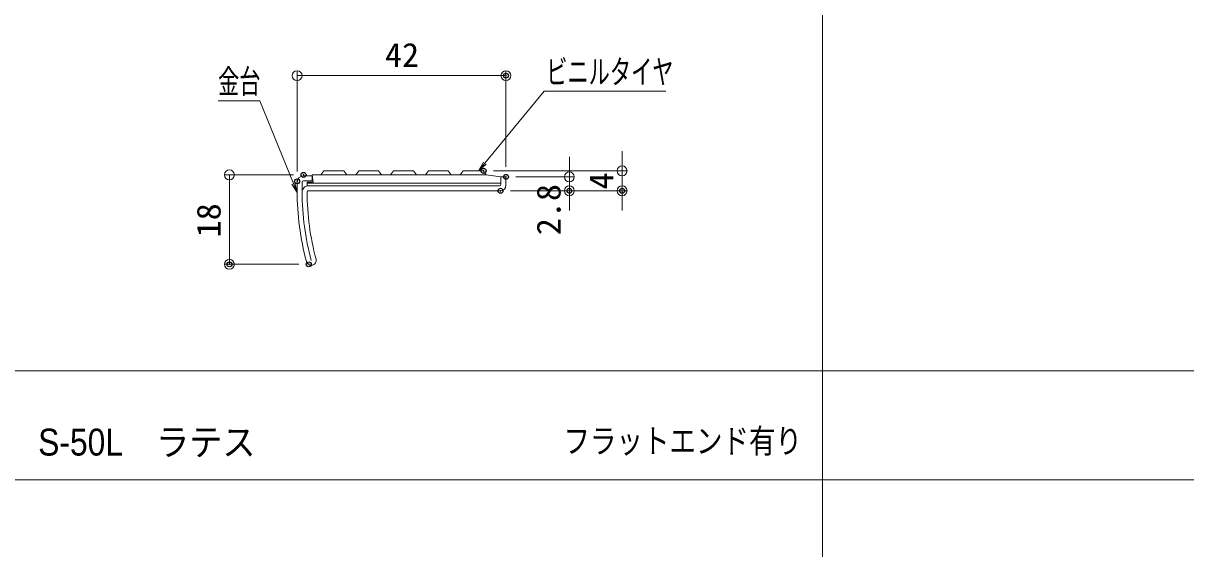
# Model space of a CAD drawing. Units: millimetres, scale not verified. Extents: x -400 to 400, y -277 to 277.
# Drawn here: x -67.5 to 166.3, y -128.8 to -23.1 of the extents above; entities that cross this region are included whole.
import ezdxf
from ezdxf.enums import TextEntityAlignment as Align

# ---------------------------------------------------------------- set-up
doc = ezdxf.new("R2010")
doc.units = ezdxf.units.MM
doc.header["$LTSCALE"] = 2
doc.header["$PDMODE"] = 32
doc.header["$PDSIZE"] = 1
doc.layers.add('0-0_moji', color=2, linetype='Continuous')
doc.layers.add('0-5_Defpoints', color=7, linetype='Continuous')
for name, color, linetype, lineweight in [('0-1_zumenwaku', 6, 'Continuous', 9), ('0-2_1', 3, 'Continuous', 9), ('0-3_2', 4, 'Continuous', 9), ('0-4_0', 1, 'Continuous', 9), ('0-9_6文字', 2, 'Continuous', 9)]:
    doc.layers.add(name, color=color, linetype=linetype, lineweight=lineweight)
doc.styles.add('ＭＳ ゴシック', font='')
doc.styles.add('ＭＳ Ｐゴシック', font='')
doc.styles.get('ＭＳ ゴシック').set_extended_font_data('MS Gothic')
doc.styles.get('ＭＳ Ｐゴシック').set_extended_font_data('MS PGothic')

# ---------------------------------------------------------------- blocks, each defined once
blk = doc.blocks.new('_Origin')
at = {"layer": '0-4_0'}
blk.add_line((0, 0), (-2, 0), dxfattribs=at)
blk.add_circle((0, 0), 1, dxfattribs=at)
blk = doc.blocks.new('MLeader10')
at = {"layer": '0-9_6文字', "color": 1}
blk.add_line((37.967, -36.747), (61.701, -36.747), dxfattribs=at)
at = {"layer": '0-9_6文字'}
blk.add_line((25.566, -51.45), (24.037, -52.782), dxfattribs=at)
at = {"layer": '0-9_6文字', "color": 1}
blk.add_lwpolyline([(25.308, -51.239), (37.247, -36.747), (37.967, -36.747)], dxfattribs=at)
at = {"layer": '0-9_6文字'}
blk.add_lwpolyline([(25.051, -51.027), (24.037, -52.782), (25.308, -51.239)], dxfattribs=at)
at = {"layer": '0-9_6文字', "style": 'ＭＳ ゴシック', "width": 0.65}
blk.add_text('ビニルタイヤ', height=4.809, dxfattribs=at).set_placement((37.668, -36.69), align=Align.BOTTOM_LEFT)
blk = doc.blocks.new('MLeader19')
at = {"layer": '0-9_6文字', "color": 1}
blk.add_line((-20.677, -38.657), (-28.324, -38.657), dxfattribs=at)
at = {"layer": '0-9_6文字'}
blk.add_line((-12.876, -55.183), (-12.432, -57.161), dxfattribs=at)
at = {"layer": '0-9_6文字', "color": 1}
blk.add_lwpolyline([(-13.185, -55.309), (-19.957, -38.657), (-20.677, -38.657)], dxfattribs=at)
at = {"layer": '0-9_6文字'}
blk.add_lwpolyline([(-13.494, -55.434), (-12.432, -57.161), (-13.185, -55.309)], dxfattribs=at)
at = {"layer": '0-9_6文字', "style": 'ＭＳ ゴシック', "width": 0.65}
blk.add_text('金台', height=4.809, dxfattribs=at).set_placement((-28.324, -38.608), align=Align.BOTTOM_LEFT)

msp = doc.modelspace()

# ---------------------------------------------------------------- linework, layer by layer
at = {"layer": '0-1_zumenwaku'}
for p, q in [((93.206, 276.989), (93.206, -277.011)), ((258.006, -93.011), (-399.994, -93.011)), ((-399.594, -114.985), (258.006, -114.985))]:
    msp.add_line(p, q, dxfattribs=at)
at = {"layer": '0-2_1'}
for p, q in [((-12.433, -55.082), (-12.433, -56.782)), ((-11.433, -55.082), (-11.433, -57.09)), ((-9.433, -53.782), (-11.133, -53.782)), ((-9.433, -54.782), (-11.133, -54.782)), ((28.267, -55.782), (-10.433, -55.782)), ((-9.433, -54.782), (-9.433, -53.782)), ((-10.132, -56.782), (28.467, -56.782))]:
    msp.add_line(p, q, dxfattribs=at)
msp.add_lwpolyline([(29.567, -55.682), (29.567, -53.982), (28.567, -53.982), (28.567, -55.482)], dxfattribs=at)
for centre, radius, start, end in [((-11.133, -55.082), 1.3, 90, 180), ((-11.133, -55.082), 0.3, 90, 180), ((-10.132, -57.082), 1.3, 90, 180.32616), ((28.267, -55.482), 0.3, 270, 0), ((28.467, -55.682), 1.1, 270, 0), ((42.567, -56.782), 55, 180, 195.02611), ((42.567, -56.782), 54, 180.32616, 195.02611), ((-10.132, -57.082), 0.3, 90, 180.32616), ((42.567, -56.782), 53, 180.32616, 195.02611), ((-9.587, -70.782), 1, 195.02611, 15.02611)]:
    msp.add_arc(centre, radius, start, end, dxfattribs=at)
at = {"layer": '0-3_2'}
for p, q in [((3.967, -52.782), (4.567, -53.582)), ((28.567, -55.282), (-10.433, -55.282))]:
    msp.add_line(p, q, dxfattribs=at)
for points in [[(-10.433, -55.782), (-10.433, -55.082), (-9.169, -55.082), (-9.433, -53.582)], [(-9.433, -53.582), (25.567, -53.582), (28.567, -53.982)], [(-2.433, -53.582), (-3.033, -52.782), (-7.033, -52.782), (-7.633, -53.582)], [(3.967, -52.782), (-0.033, -52.782), (-0.633, -53.582)], [(6.367, -53.582), (6.967, -52.782), (10.967, -52.782), (11.567, -53.582)], [(13.367, -53.582), (13.967, -52.782), (17.967, -52.782), (18.567, -53.582)], [(20.367, -53.582), (20.967, -52.782), (24.967, -52.782), (25.567, -53.582)]]:
    msp.add_lwpolyline(points, dxfattribs=at)
at = {"layer": '0-4_0'}
for p, q in [((-12.433, -52.882), (-12.433, -32.614)), ((29.567, -51.982), (29.567, -32.614)), ((-10.433, -33.614), (27.567, -33.614)), ((52.913, -50.782), (52.913, -48.782)), ((42.311, -51.982), (42.311, -49.982)), ((-13.133, -53.582), (-27.045, -53.582)), ((27.067, -52.782), (53.913, -52.782)), ((52.913, -52.782), (52.913, -56.782)), ((-26.045, -55.582), (-26.045, -69.582)), ((31.567, -53.982), (43.311, -53.982)), ((42.311, -53.982), (42.311, -56.782)), ((30.467, -56.782), (43.311, -56.782)), ((30.467, -56.782), (53.913, -56.782)), ((42.311, -58.782), (42.311, -60.782)), ((52.913, -58.782), (52.913, -60.782)), ((-12.083, -71.582), (-27.045, -71.582))]:
    msp.add_line(p, q, dxfattribs=at)
at = {"layer": '0-5_Defpoints'}
for p in [(29.567, -33.614), (-11.133, -53.582), (25.067, -52.782), (29.567, -53.982), (-12.433, -54.882), (28.467, -56.782), (42.311, -56.782), (52.913, -56.782), (-26.045, -71.582), (-10.083, -71.582)]:
    msp.add_point(p, dxfattribs=at)

# ---------------------------------------------------------------- block references
at = {"layer": '0-4_0'}
for p, rotation in [((-12.433, -33.614), 180), ((52.913, -52.782), 270), ((-26.045, -53.582), 90), ((42.311, -53.982), 270), ((42.311, -56.782), 90), ((52.913, -56.782), 90), ((-26.045, -71.582), 270)]:
    msp.add_blockref('_Origin', p, dxfattribs=dict(at, rotation=rotation))
msp.add_blockref('_Origin', (29.567, -33.614), dxfattribs=at)
at = {"layer": '0-9_6文字'}
for name in ['MLeader10', 'MLeader19']:
    msp.add_blockref(name, (0, 0), dxfattribs=at)

# ---------------------------------------------------------------- texts
at = {"layer": '0-0_moji', "style": 'ＭＳ Ｐゴシック'}
for s, height, width, p in [('S-50L\u3000ラテス', 5.425, 0.9, (-64.489, -111.7)), ('フラットエンド有り', 4.883, 0.8, (41.132, -111.034))]:
    msp.add_text(s, height=height, dxfattribs=dict(at, width=width)).set_placement(p, align=Align.BOTTOM_LEFT)
at = {"layer": '0-4_0', "color": 2, "style": 'ＭＳ ゴシック', "width": 1.05}
msp.add_text('42', height=4.809, dxfattribs=at).set_placement((5.234, -33.29), align=Align.BOTTOM_LEFT)
for s, p in [('4', (52.588, -56.532)), ('2.8', (41.987, -65.727)), ('18', (-26.37, -66.165))]:
    msp.add_text(s, height=4.809, rotation=90, dxfattribs=at).set_placement(p, align=Align.BOTTOM_LEFT)

doc.saveas('drawing.dxf')
